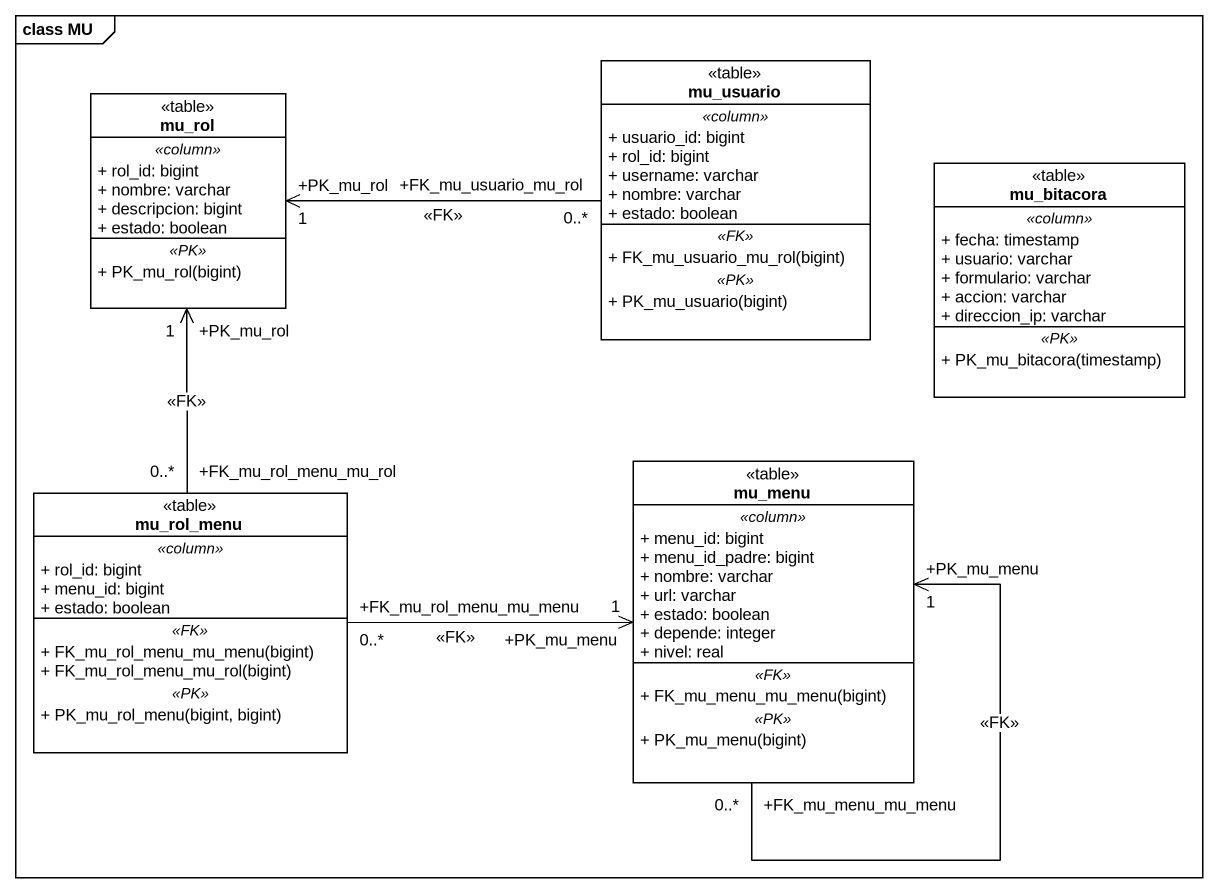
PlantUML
@startuml
mainframe class MU
hide circle
hide empty members
skinparam classAttributeIconSize 0
class mu_usuario <<table>> {
  .. <<column>> ..
  + usuario_id: bigint
  + rol_id: bigint
  + username: varchar
  + nombre: varchar
  + estado: boolean
  .. <<FK>> ..
  + FK_mu_usuario_mu_rol(bigint)
  .. <<PK>> ..
  + PK_mu_usuario(bigint)
}
class mu_rol <<table>> {
  .. <<column>> ..
  + rol_id: bigint
  + nombre: varchar
  + descripcion: bigint
  + estado: boolean
  .. <<PK>> ..
  + PK_mu_rol(bigint)
}
class mu_bitacora <<table>> {
  .. <<column>> ..
  + fecha: timestamp
  + usuario: varchar
  + formulario: varchar
  + accion: varchar
  + direccion_ip: varchar
  .. <<PK>> ..
  + PK_mu_bitacora(timestamp)
}
class mu_menu <<table>> {
  .. <<column>> ..
  + menu_id: bigint
  + menu_id_padre: bigint
  + nombre: varchar
  + url: varchar
  + estado: boolean
  + depende: integer
  + nivel: real
  .. <<FK>> ..
  + FK_mu_menu_mu_menu(bigint)
  .. <<PK>> ..
  + PK_mu_menu(bigint)
}
class mu_rol_menu <<table>> {
  .. <<column>> ..
  + rol_id: bigint
  + menu_id: bigint
  + estado: boolean
  .. <<FK>> ..
  + FK_mu_rol_menu_mu_menu(bigint)
  + FK_mu_rol_menu_mu_rol(bigint)
  .. <<PK>> ..
  + PK_mu_rol_menu(bigint, bigint)
}
mu_usuario "+FK_mu_usuario_mu_rol\n0..*" -left-> "+PK_mu_rol\n1" mu_rol : <<FK>>
mu_menu "+FK_mu_menu_mu_menu\n0..*" --> "+PK_mu_menu\n1" mu_menu : <<FK>>
mu_rol_menu "+FK_mu_rol_menu_mu_rol\n0..*" -up-> "+PK_mu_rol\n1" mu_rol : <<FK>>
mu_rol_menu "+FK_mu_rol_menu_mu_menu\n0..*" -right-> "+PK_mu_menu\n1" mu_menu : <<FK>>
@enduml
